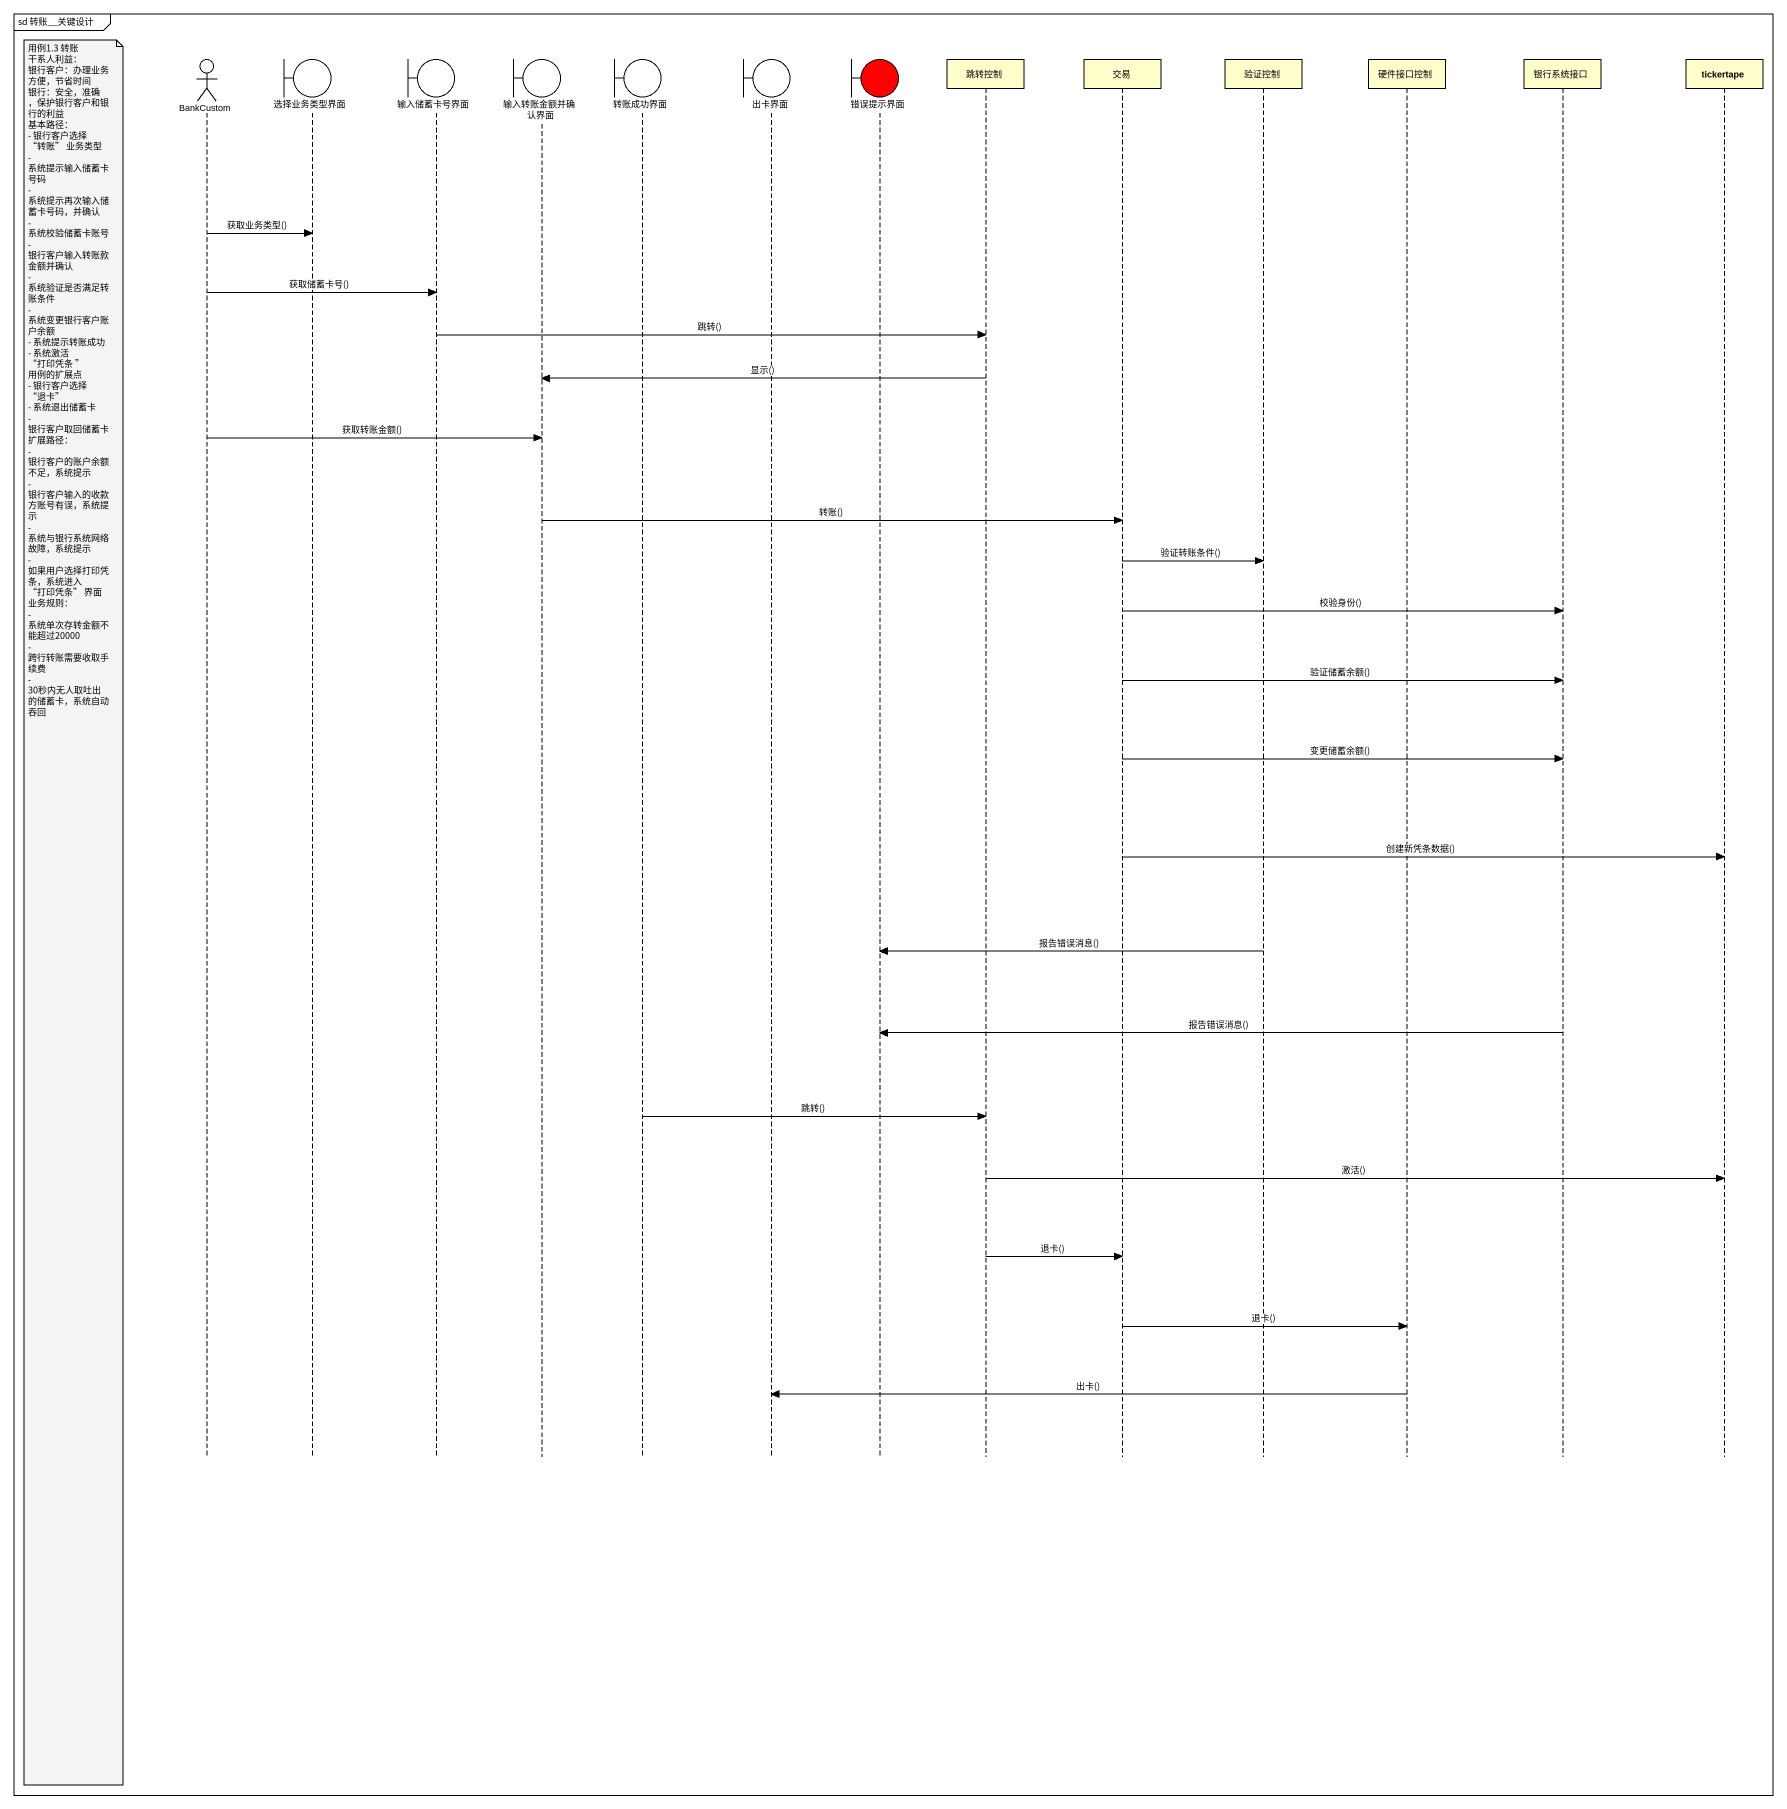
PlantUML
@startuml
mainframe sd 转账__关键设计
hide footbox
actor BankCustom
boundary 选择业务类型界面
boundary 输入储蓄卡号界面
boundary 输入转账金额并确认界面
boundary 转账成功界面
boundary 出卡界面
boundary 错误提示界面 #FF0000
participant 跳转控制
participant 交易
participant 验证控制
participant 硬件接口控制
participant 银行系统接口
participant tickertape

BankCustom -> 选择业务类型界面 : 获取业务类型()
BankCustom -> 输入储蓄卡号界面 : 获取储蓄卡号()
输入储蓄卡号界面 -> 跳转控制 : 跳转()
跳转控制 -> 输入转账金额并确认界面 : 显示()
BankCustom -> 输入转账金额并确认界面 : 获取转账金额()
输入转账金额并确认界面 -> 交易 : 转账()
交易 -> 验证控制 : 验证转账条件()
交易 -> 银行系统接口 : 校验身份()
交易 -> 银行系统接口 : 验证储蓄余额()
交易 -> 银行系统接口 : 变更储蓄余额()
交易 -> tickertape : 创建新凭条数据()
note left of BankCustom
  用例1.3 转账
  干系人利益：
  银行客户：办理业务方便，节省时间
  银行：安全，准确 ，保护银行客户和银行的利益
  基本路径：
  - 银行客户选择 “转账” 业务类型
  - 系统提示输入储蓄卡号码
  - 系统提示再次输入储蓄卡号码，并确认
  - 系统校验储蓄卡账号
  - 银行客户输入转账款金额并确认
  - 系统验证是否满足转账条件
  - 系统变更银行客户账户余额
  - 系统提示转账成功
  - 系统激活 “打印凭条 ” 用例的扩展点
  - 银行客户选择 “退卡”
  - 系统退出储蓄卡
  - 银行客户取回储蓄卡
  扩展路径：
  - 银行客户的账户余额不足，系统提示
  - 银行客户输入的收款方账号有误，系统提示
  - 系统与银行系统网络故障，系统提示
  - 如果用户选择打印凭条，系统进入 “打印凭条” 界面
  业务规则：
  - 系统单次存转金额不能超过20000
  - 跨行转账需要收取手续费
  - 30秒内无人取吐出的储蓄卡，系统自动吞回
end note
验证控制 -> 错误提示界面 : 报告错误消息()
银行系统接口 -> 错误提示界面 : 报告错误消息()
转账成功界面 -> 跳转控制 : 跳转()
跳转控制 -> tickertape : 激活()
跳转控制 -> 交易 : 退卡()
交易 -> 硬件接口控制 : 退卡()
硬件接口控制 -> 出卡界面 : 出卡()
@enduml
